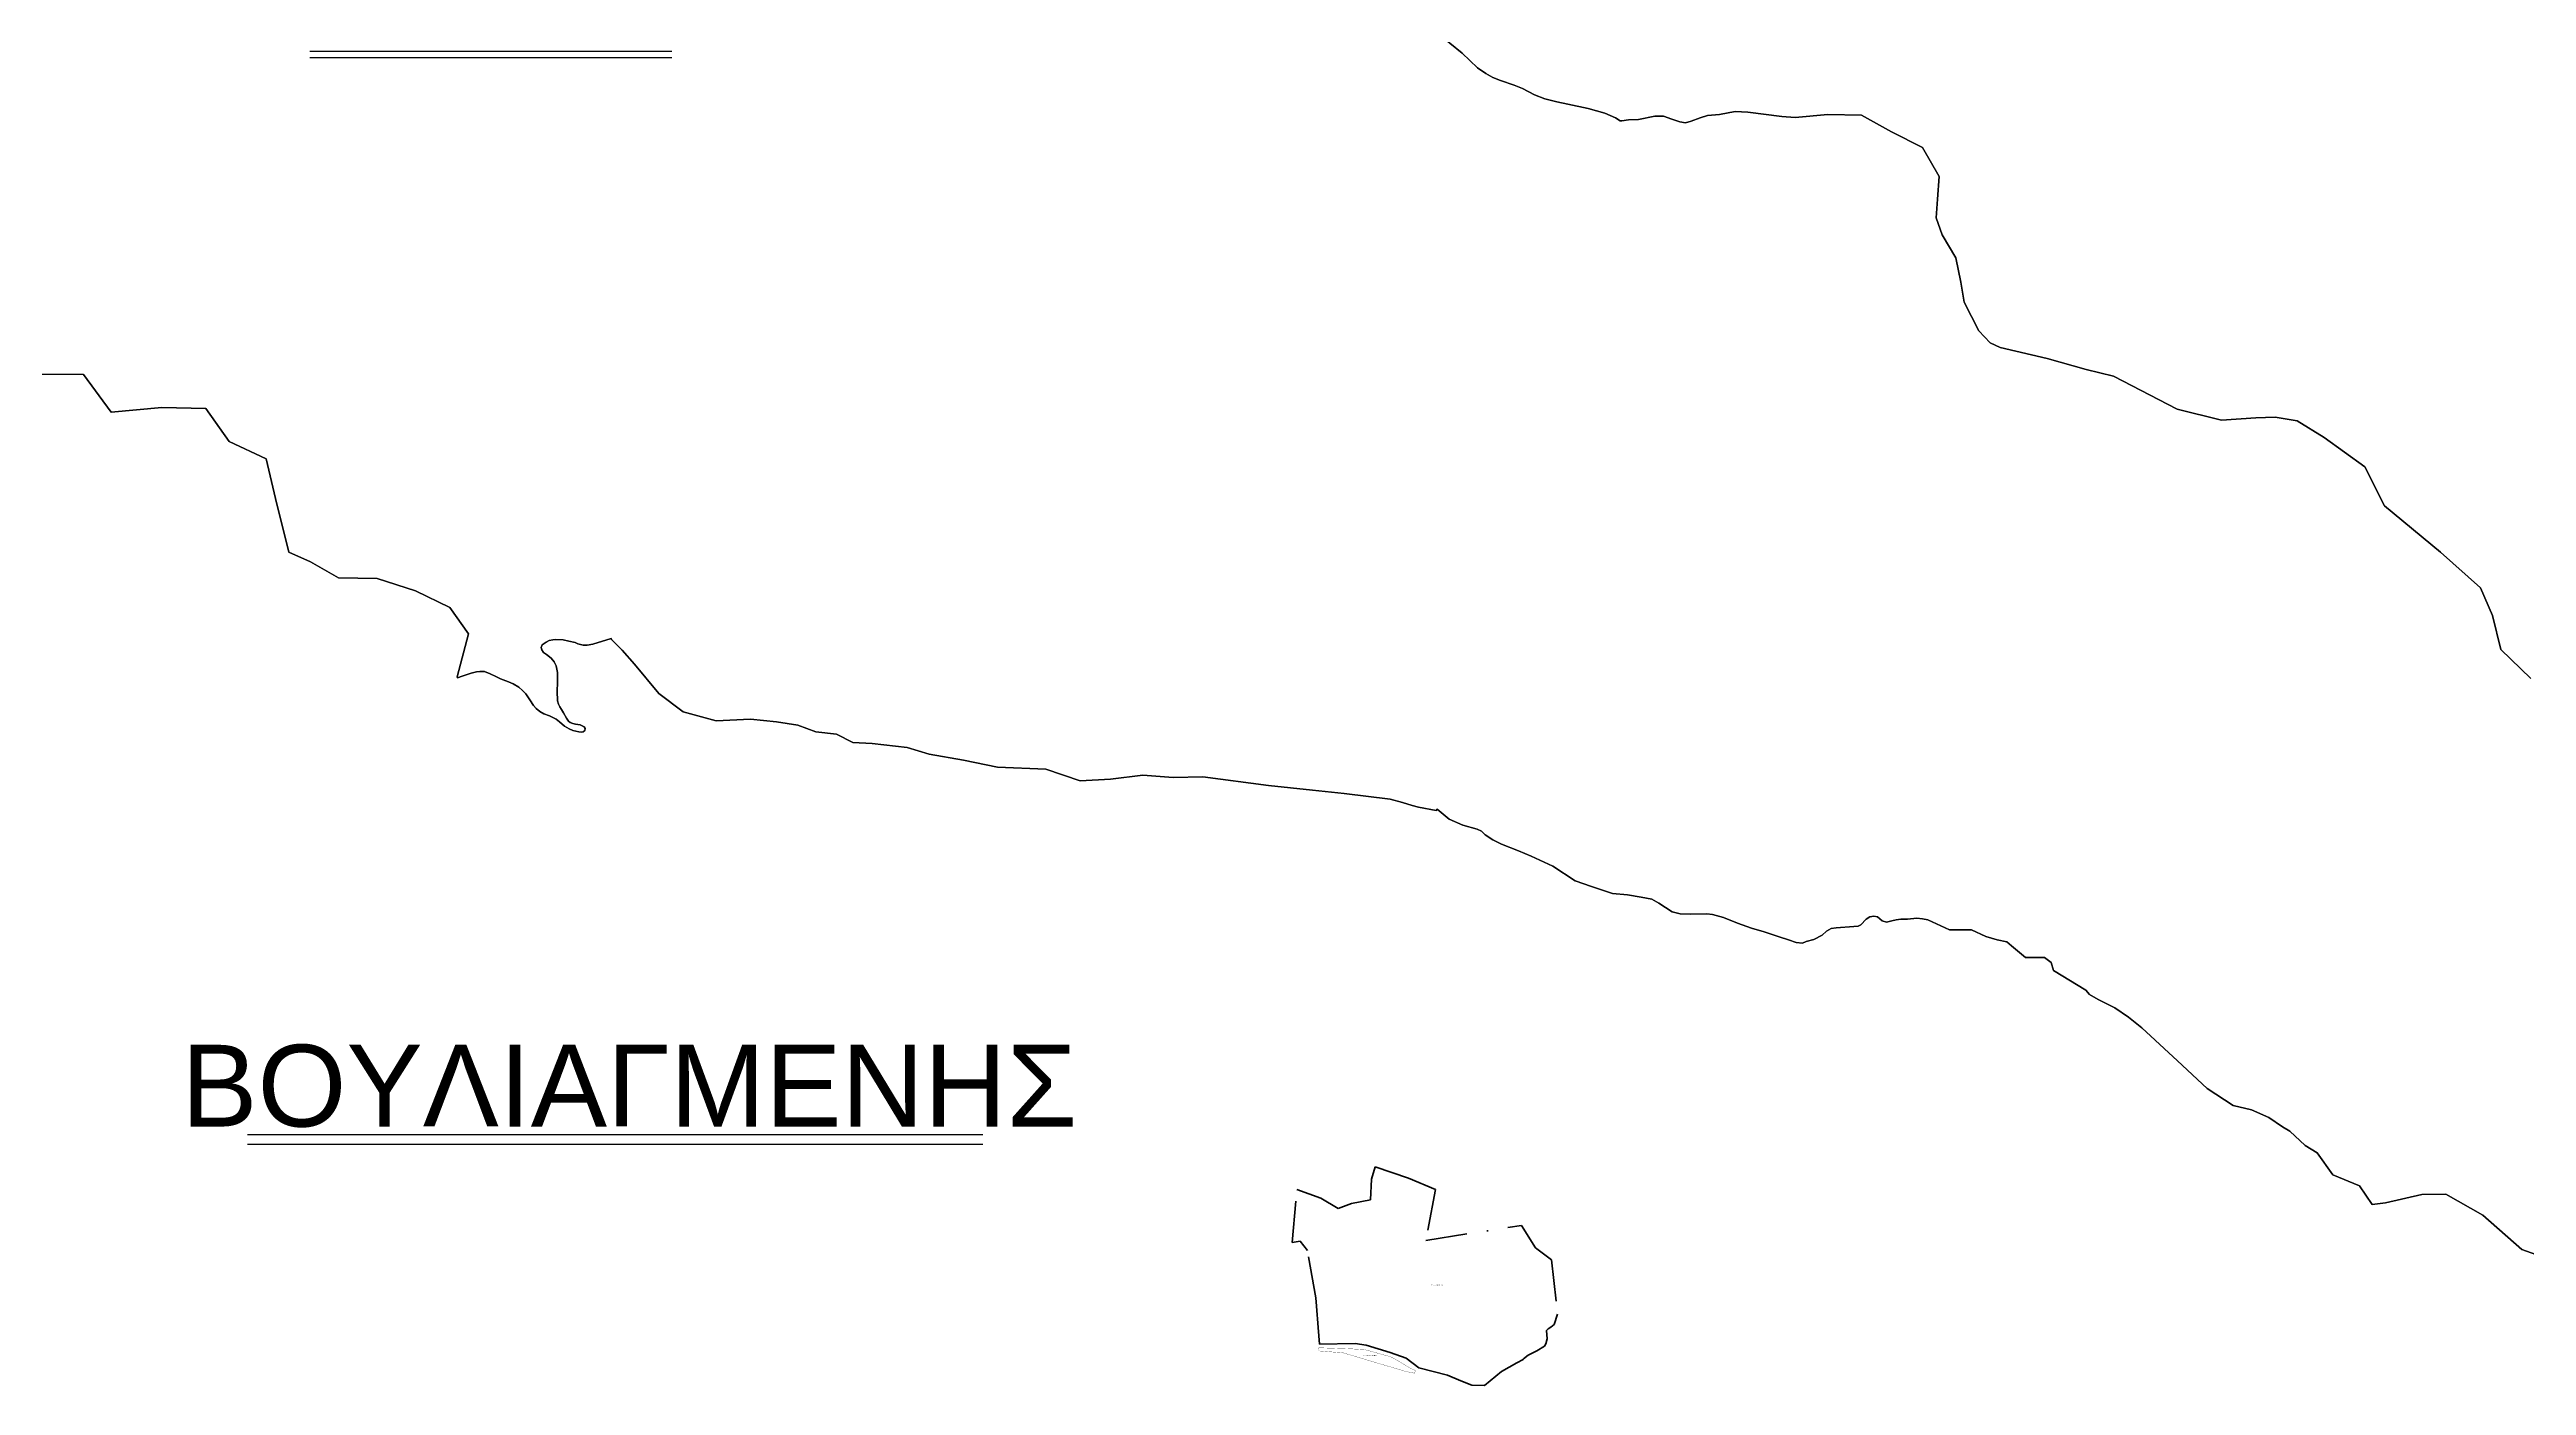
# Model space of a CAD drawing. Header units: metres. Extents: x 245125 to 394351, y 270578 to 4233311.
# Drawn here: x 289793 to 292819, y 4189444 to 4191077 of the extents above; entities that cross this region are included whole.
import ezdxf
from ezdxf.enums import TextEntityAlignment as Align
from ezdxf.lldxf.tags import DXFTag

# ---------------------------------------------------------------- set-up
doc = ezdxf.new("R2010")
doc.units = ezdxf.units.M
doc.linetypes.add('DASHDOT', pattern=[25.4, 12.7, -6.35, 0, -6.35])
for name, color, linetype in [('4495-(228-329)', 103, 'Continuous'), ('ASTOTA', 7, 'Continuous'), ('topo2017', 2, 'Continuous'), ('ΗΛΕΙΑ_Ονομασία ΟΤΑ_ΟΚΧΕ', 6, 'Continuous')]:
    doc.layers.add(name, color=color, linetype=linetype)
doc.styles.add('ARIAL', font='arial.ttf')
doc.styles.get("Standard").update_dxf_attribs({"font": 'arial.ttf'})
tags = doc.linetypes.add('HIDDEN', pattern=[0.375, 0.25, -0.125]).pattern_tags.tags
tags[6:7] = [DXFTag(74, 4), DXFTag(75, 0), DXFTag(340, '0'), DXFTag(46, 1.0), DXFTag(50, 0.0), DXFTag(44, 0.0), DXFTag(45, 0.0)]
tags[4:5] = [DXFTag(74, 4), DXFTag(75, 0), DXFTag(340, '0'), DXFTag(46, 1.0), DXFTag(50, 0.0), DXFTag(44, 0.0), DXFTag(45, 0.0)]

msp = doc.modelspace()

# ---------------------------------------------------------------- linework, layer by layer
at = {"layer": '4495-(228-329)', "color": 103}
for p, q in [((290110.7, 4191075.2), (290553, 4191075.2)), ((290110.7, 4191067.8), (290553, 4191067.8)), ((290034.6, 4189751), (290933.3, 4189751)), ((290034.6, 4189739.2), (290933.3, 4189739.2))]:
    msp.add_line(p, q, dxfattribs=at)
at = {"layer": 'ASTOTA', "color": 253, "linetype": 'HIDDEN', "ltscale": 300}
for points in [[(291488.7, 4191097.3), (291518.8, 4191072.7), (291537.7, 4191055), (291547.9, 4191048), (291556.2, 4191043.3), (291565.6, 4191039.3), (291582.3, 4191033.8), (291592.8, 4191029.6), (291607.2, 4191022), (291619.9, 4191016.9), (291634.7, 4191013.4), (291648.2, 4191010.7), (291673, 4191005.4), (291693.3, 4190999.5), (291706.4, 4190993.7), (291712.1, 4190990.1), (291714, 4190990.3), (291722, 4190991.2), (291734.5, 4190991.8), (291754.4, 4190995.7), (291765, 4190995.9), (291775.2, 4190992.1), (291785, 4190988.8), (291791.9, 4190987.9), (291798.7, 4190989.6), (291809.6, 4190993.8), (291818.5, 4190996.8), (291833.4, 4190998.1), (291852.3, 4191001.6), (291867.8, 4191000.7), (291909.6, 4190995.3), (291925.9, 4190994.4), (291965.8, 4190998), (292007, 4190996.9), (292043.4, 4190976.7), (292081.5, 4190957.4), (292101.7, 4190922.2), (292099.7, 4190894.6), (292098.1, 4190871.7), (292105.4, 4190851), (292122, 4190822.8), (292128.3, 4190792.9), (292132.4, 4190768.3), (292150.1, 4190733.3), (292164.1, 4190718.8), (292176.2, 4190713), (292233.8, 4190699.6), (292281.5, 4190686.2), (292315, 4190677.9), (292392.8, 4190637.5), (292446.6, 4190624.4), (292488.6, 4190627), (292512.4, 4190628.1), (292539.3, 4190623.5), (292572.2, 4190603), (292622.1, 4190567.3), (292646.1, 4190519.3), (292714.5, 4190462.9), (292763.1, 4190419.3), (292778.1, 4190385.6), (292788, 4190343.9), (292824.9, 4190308.3)], [(292824.9, 4190308.3), (292788, 4190343.9), (292778.1, 4190385.6), (292763.1, 4190419.3), (292714.5, 4190462.9), (292646.1, 4190519.3), (292622.1, 4190567.3), (292572.2, 4190603), (292539.3, 4190623.5), (292512.4, 4190628.1), (292488.6, 4190627), (292446.6, 4190624.4), (292392.8, 4190637.5), (292315, 4190677.9), (292281.5, 4190686.2), (292233.8, 4190699.6), (292176.2, 4190713), (292164.1, 4190718.8), (292150.1, 4190733.3), (292132.4, 4190768.3), (292128.3, 4190792.9), (292122, 4190822.8), (292105.4, 4190851), (292098.1, 4190871.7), (292099.7, 4190894.6), (292101.7, 4190922.2), (292081.5, 4190957.4), (292043.4, 4190976.7), (292007, 4190996.9), (291965.8, 4190998), (291925.9, 4190994.4), (291909.6, 4190995.3), (291867.8, 4191000.7), (291852.3, 4191001.6), (291833.4, 4190998.1), (291818.5, 4190996.8), (291809.6, 4190993.8), (291798.7, 4190989.6), (291791.9, 4190987.9), (291785, 4190988.8), (291775.2, 4190992.1), (291765, 4190995.9), (291754.4, 4190995.7), (291734.5, 4190991.8), (291722, 4190991.2), (291714, 4190990.3), (291712.1, 4190990.1), (291706.4, 4190993.7), (291693.3, 4190999.5), (291673, 4191005.4), (291648.2, 4191010.7), (291634.7, 4191013.4), (291619.9, 4191016.9), (291607.2, 4191022), (291592.8, 4191029.6), (291582.3, 4191033.8), (291565.6, 4191039.3), (291556.2, 4191043.3), (291547.9, 4191048), (291537.7, 4191055), (291518.8, 4191072.7), (291488.7, 4191097.3)], [(291488.7, 4191097.3), (291518.8, 4191072.7), (291537.7, 4191055), (291547.9, 4191048), (291556.2, 4191043.3), (291565.6, 4191039.3), (291582.3, 4191033.8), (291592.8, 4191029.6), (291607.2, 4191022), (291619.9, 4191016.9), (291634.7, 4191013.4), (291648.2, 4191010.7), (291673, 4191005.4), (291693.3, 4190999.5), (291706.4, 4190993.7), (291712.1, 4190990.1), (291714, 4190990.3), (291722, 4190991.2), (291734.5, 4190991.8), (291754.4, 4190995.7), (291765, 4190995.9), (291775.2, 4190992.1), (291785, 4190988.8), (291791.9, 4190987.9), (291798.7, 4190989.6), (291809.6, 4190993.8), (291818.5, 4190996.8), (291833.4, 4190998.1), (291852.3, 4191001.6), (291867.8, 4191000.7), (291909.6, 4190995.3), (291925.9, 4190994.4), (291965.8, 4190998), (292007, 4190996.9), (292043.4, 4190976.7), (292081.5, 4190957.4), (292101.7, 4190922.2), (292099.7, 4190894.6), (292098.1, 4190871.7), (292105.4, 4190851), (292122, 4190822.8), (292128.3, 4190792.9), (292132.4, 4190768.3), (292150.1, 4190733.3), (292164.1, 4190718.8), (292176.2, 4190713), (292233.8, 4190699.6), (292281.5, 4190686.2), (292315, 4190677.9), (292392.8, 4190637.5), (292446.6, 4190624.4), (292488.6, 4190627), (292512.4, 4190628.1), (292539.3, 4190623.5), (292572.2, 4190603), (292622.1, 4190567.3), (292646.1, 4190519.3), (292714.5, 4190462.9), (292763.1, 4190419.3), (292778.1, 4190385.6), (292788, 4190343.9), (292824.9, 4190308.3)], [(292824.9, 4190308.3), (292788, 4190343.9), (292778.1, 4190385.6), (292763.1, 4190419.3), (292714.5, 4190462.9), (292646.1, 4190519.3), (292622.1, 4190567.3), (292572.2, 4190603), (292539.3, 4190623.5), (292512.4, 4190628.1), (292488.6, 4190627), (292446.6, 4190624.4), (292392.8, 4190637.5), (292315, 4190677.9), (292281.5, 4190686.2), (292233.8, 4190699.6), (292176.2, 4190713), (292164.1, 4190718.8), (292150.1, 4190733.3), (292132.4, 4190768.3), (292128.3, 4190792.9), (292122, 4190822.8), (292105.4, 4190851), (292098.1, 4190871.7), (292099.7, 4190894.6), (292101.7, 4190922.2), (292081.5, 4190957.4), (292043.4, 4190976.7), (292007, 4190996.9), (291965.8, 4190998), (291925.9, 4190994.4), (291909.6, 4190995.3), (291867.8, 4191000.7), (291852.3, 4191001.6), (291833.4, 4190998.1), (291818.5, 4190996.8), (291809.6, 4190993.8), (291798.7, 4190989.6), (291791.9, 4190987.9), (291785, 4190988.8), (291775.2, 4190992.1), (291765, 4190995.9), (291754.4, 4190995.7), (291734.5, 4190991.8), (291722, 4190991.2), (291714, 4190990.3), (291712.1, 4190990.1), (291706.4, 4190993.7), (291693.3, 4190999.5), (291673, 4191005.4), (291648.2, 4191010.7), (291634.7, 4191013.4), (291619.9, 4191016.9), (291607.2, 4191022), (291592.8, 4191029.6), (291582.3, 4191033.8), (291565.6, 4191039.3), (291556.2, 4191043.3), (291547.9, 4191048), (291537.7, 4191055), (291518.8, 4191072.7), (291488.7, 4191097.3)], [(292824.9, 4190308.3), (292788, 4190343.9), (292778.1, 4190385.6), (292763.1, 4190419.3), (292714.5, 4190462.9), (292646.1, 4190519.3), (292622.1, 4190567.3), (292572.2, 4190603), (292539.3, 4190623.5), (292512.4, 4190628.1), (292488.6, 4190627), (292446.6, 4190624.4), (292392.8, 4190637.5), (292315, 4190677.9), (292281.5, 4190686.2), (292233.8, 4190699.6), (292176.2, 4190713), (292164.1, 4190718.8), (292150.1, 4190733.3), (292132.4, 4190768.3), (292128.3, 4190792.9), (292122, 4190822.8), (292105.4, 4190851), (292098.1, 4190871.7), (292099.7, 4190894.6), (292101.7, 4190922.2), (292081.5, 4190957.4), (292043.4, 4190976.7), (292007, 4190996.9), (291965.8, 4190998), (291925.9, 4190994.4), (291909.6, 4190995.3), (291867.8, 4191000.7), (291852.3, 4191001.6), (291833.4, 4190998.1), (291818.5, 4190996.8), (291809.6, 4190993.8), (291798.7, 4190989.6), (291791.9, 4190987.9), (291785, 4190988.8), (291775.2, 4190992.1), (291765, 4190995.9), (291754.4, 4190995.7), (291734.5, 4190991.8), (291722, 4190991.2), (291714, 4190990.3), (291712.1, 4190990.1), (291706.4, 4190993.7), (291693.3, 4190999.5), (291673, 4191005.4), (291648.2, 4191010.7), (291634.7, 4191013.4), (291619.9, 4191016.9), (291607.2, 4191022), (291592.8, 4191029.6), (291582.3, 4191033.8), (291565.6, 4191039.3), (291556.2, 4191043.3), (291547.9, 4191048), (291537.7, 4191055), (291518.8, 4191072.7), (291488.7, 4191097.3)], [(289763.2, 4190680.6), (289834.4, 4190680), (289867.9, 4190633.9), (289930.1, 4190639.6), (289983.9, 4190638.5), (290012.1, 4190598.1), (290057.6, 4190577.1), (290068.7, 4190528.6), (290085.3, 4190463), (290111.7, 4190450.9), (290145.9, 4190431.6), (290193.2, 4190430.6), (290240.1, 4190415.7), (290281.7, 4190395.1), (290304.8, 4190363), (290290.7, 4190310.6), (290291.1, 4190309.3), (290297.1, 4190311.2), (290307.8, 4190314.9), (290314.6, 4190316.4), (290318.6, 4190317), (290324.4, 4190316.9), (290331.2, 4190314.3), (290338.2, 4190311), (290343.6, 4190308.1), (290353.6, 4190304.3), (290359.2, 4190302), (290366.1, 4190297.9), (290370.8, 4190293.9), (290374.7, 4190289.8), (290379.6, 4190282.4), (290383.9, 4190275.6), (290387.4, 4190271.6), (290391.8, 4190268.2), (290396.9, 4190265.3), (290403.5, 4190262.8), (290411.7, 4190258.7), (290415.8, 4190255.5), (290421.8, 4190250.2), (290427.5, 4190246.7), (290432.1, 4190244.9), (290439.4, 4190243.1), (290442.9, 4190242.8), (290444.8, 4190243.1), (290447, 4190245), (290447.1, 4190247.2), (290446.1, 4190249.5), (290441.2, 4190251.8), (290435.5, 4190252.5), (290432.1, 4190253.5), (290429.1, 4190254.5), (290427, 4190256.1), (290424.4, 4190259.9), (290420.9, 4190266.5), (290418.4, 4190270.6), (290416.4, 4190273.9), (290414.5, 4190277.1), (290413.6, 4190281), (290413.1, 4190292.9), (290413.6, 4190303.5), (290413.5, 4190315.8), (290412, 4190323.7), (290409.4, 4190328.8), (290405.5, 4190333.4), (290399.8, 4190337.6), (290396.2, 4190340.1), (290394.1, 4190343.3), (290393.6, 4190346.5), (290394.7, 4190349.7), (290399.4, 4190353), (290403.4, 4190354.9), (290407.6, 4190355.8), (290411.4, 4190356.1), (290420.3, 4190355.7), (290427.3, 4190354.2), (290435, 4190352.3), (290438.4, 4190350.7), (290444.6, 4190349.2), (290449.8, 4190349), (290456.5, 4190350.3), (290479.2, 4190357.3), (290479.6, 4190356.1), (290483.3, 4190352.2), (290492.5, 4190342.9), (290507.4, 4190326), (290537.3, 4190289.9), (290566.9, 4190267.7), (290607.4, 4190256.6), (290649.2, 4190258.6), (290681.1, 4190255.6), (290707.1, 4190251.4), (290729, 4190243.1), (290754.4, 4190240.2), (290774.3, 4190230.1), (290797.9, 4190228.8), (290840.7, 4190224.1), (290867.5, 4190215.9), (290909.7, 4190208.5), (290950.9, 4190200.2), (291010, 4190197.7), (291052.1, 4190183.4), (291089.1, 4190185.4), (291128.7, 4190190.3), (291165.6, 4190187.3), (291201.9, 4190188.3), (291282.3, 4190177.5), (291336.2, 4190172.1), (291374.9, 4190167.7), (291431.1, 4190161.1), (291445.8, 4190156.8), (291457.6, 4190153.3), (291465.4, 4190151), (291487, 4190147.2), (291488.3, 4190148.7), (291503.2, 4190136.6), (291519.6, 4190129.1), (291537.2, 4190124.4), (291542.6, 4190121.7), (291546.9, 4190117.3), (291556.4, 4190111), (291567.1, 4190105.7), (291587.6, 4190097.6), (291603.2, 4190091.4), (291629.6, 4190078.8), (291657, 4190060.9), (291677, 4190054), (291702.8, 4190045.7), (291720.9, 4190043.9), (291737.8, 4190041.2), (291750.5, 4190038.8), (291759.1, 4190033.7), (291775.5, 4190023), (291785.4, 4190020.8), (291797.5, 4190020.4), (291817.9, 4190020.7), (291824.7, 4190019.9), (291838.4, 4190016.1), (291855.3, 4190009.4), (291872.3, 4190003.1), (291887.9, 4189998.6), (291906.1, 4189992.7), (291917.5, 4189989.1), (291927.1, 4189985.7), (291934.6, 4189984.8), (291939.3, 4189986.9), (291948.7, 4189989.4), (291958.7, 4189994.7), (291964.2, 4189999.4), (291970, 4190002.9), (291976.1, 4190003.8), (291997.5, 4190005.2), (292002.8, 4190005.6), (292006.1, 4190007.3), (292012.6, 4190014.1), (292017.1, 4190017), (292021.8, 4190018), (292026.4, 4190017), (292029.1, 4190014.5), (292032.3, 4190012), (292037.3, 4190010.7), (292043.9, 4190012.3), (292049.4, 4190013.5), (292054.9, 4190014.1), (292062.9, 4190014.2), (292074.5, 4190015.3), (292081.6, 4190014.6), (292088.1, 4190013.4), (292114.6, 4190001.3), (292141.2, 4190001.3), (292159, 4189993), (292172.5, 4189988.9), (292184.3, 4189986.5), (292190.1, 4189981.6), (292207.2, 4189967.2), (292230.6, 4189967.2), (292238.5, 4189961.4), (292241.3, 4189951.6), (292281, 4189927.2), (292285.5, 4189922.3), (292296, 4189916), (292316.4, 4189905.6), (292333.1, 4189894.4), (292349.4, 4189881.2), (292393, 4189841.1), (292429.2, 4189807.3), (292461.1, 4189786.3), (292483.4, 4189781.3), (292504.7, 4189771.6), (292521.5, 4189760.2), (292530.1, 4189754.9), (292549.2, 4189737.6), (292563.6, 4189728.6), (292583, 4189701.7), (292615.6, 4189688), (292630.8, 4189665.3), (292647.1, 4189667.6), (292691.5, 4189677.4), (292721.1, 4189677.8), (292766.3, 4189652.4), (292813.7, 4189610.3), (292852.5, 4189596.7)], [(292852.5, 4189596.7), (292813.7, 4189610.3), (292766.3, 4189652.4), (292721.1, 4189677.8), (292691.5, 4189677.4), (292647.1, 4189667.6), (292630.8, 4189665.3), (292615.6, 4189688), (292583, 4189701.7), (292563.6, 4189728.6), (292549.2, 4189737.6), (292530.1, 4189754.9), (292521.5, 4189760.2), (292504.7, 4189771.6), (292483.4, 4189781.3), (292461.1, 4189786.3), (292429.2, 4189807.3), (292393, 4189841.1), (292349.4, 4189881.2), (292333.1, 4189894.4), (292316.4, 4189905.6), (292296, 4189916), (292285.5, 4189922.3), (292281, 4189927.2), (292241.3, 4189951.6), (292238.5, 4189961.4), (292230.6, 4189967.2), (292207.2, 4189967.2), (292190.1, 4189981.6), (292184.3, 4189986.5), (292172.5, 4189988.9), (292159, 4189993), (292141.2, 4190001.3), (292114.6, 4190001.3), (292088.1, 4190013.4), (292081.6, 4190014.6), (292074.5, 4190015.3), (292062.9, 4190014.2), (292054.9, 4190014.1), (292049.4, 4190013.5), (292043.9, 4190012.3), (292037.3, 4190010.7), (292032.3, 4190012), (292029.1, 4190014.5), (292026.4, 4190017), (292021.8, 4190018), (292017.1, 4190017), (292012.6, 4190014.1), (292006.1, 4190007.3), (292002.8, 4190005.6), (291997.5, 4190005.2), (291976.1, 4190003.8), (291970, 4190002.9), (291964.2, 4189999.4), (291958.7, 4189994.7), (291948.7, 4189989.4), (291939.3, 4189986.9), (291934.6, 4189984.8), (291927.1, 4189985.7), (291917.5, 4189989.1), (291906.1, 4189992.7), (291887.9, 4189998.6), (291872.3, 4190003.1), (291855.3, 4190009.4), (291838.4, 4190016.1), (291824.7, 4190019.9), (291817.9, 4190020.7), (291797.5, 4190020.4), (291785.4, 4190020.8), (291775.5, 4190023), (291759.1, 4190033.7), (291750.5, 4190038.8), (291737.8, 4190041.2), (291720.9, 4190043.9), (291702.8, 4190045.7), (291677, 4190054), (291657, 4190060.9), (291629.6, 4190078.8), (291603.2, 4190091.4), (291587.6, 4190097.6), (291567.1, 4190105.7), (291556.4, 4190111), (291546.9, 4190117.3), (291542.6, 4190121.7), (291537.2, 4190124.4), (291519.6, 4190129.1), (291503.2, 4190136.6), (291488.3, 4190148.7), (291487, 4190147.2), (291465.4, 4190151), (291457.6, 4190153.3), (291445.8, 4190156.8), (291431.1, 4190161.1), (291374.9, 4190167.7), (291336.2, 4190172.1), (291282.3, 4190177.5), (291201.9, 4190188.3), (291165.6, 4190187.3), (291128.7, 4190190.3), (291089.1, 4190185.4), (291052.1, 4190183.4), (291010, 4190197.7), (290950.9, 4190200.2), (290909.7, 4190208.5), (290867.5, 4190215.9), (290840.7, 4190224.1), (290797.9, 4190228.8), (290774.3, 4190230.1), (290754.4, 4190240.2), (290729, 4190243.1), (290707.1, 4190251.4), (290681.1, 4190255.6), (290649.2, 4190258.6), (290607.4, 4190256.6), (290566.9, 4190267.7), (290537.3, 4190289.9), (290507.4, 4190326), (290492.5, 4190342.9), (290483.3, 4190352.2), (290479.6, 4190356.1), (290479.2, 4190357.3), (290456.5, 4190350.3), (290449.8, 4190349), (290444.6, 4190349.2), (290438.4, 4190350.7), (290435, 4190352.3), (290427.3, 4190354.2), (290420.3, 4190355.7), (290411.4, 4190356.1), (290407.6, 4190355.8), (290403.4, 4190354.9), (290399.4, 4190353), (290394.7, 4190349.7), (290393.6, 4190346.5), (290394.1, 4190343.3), (290396.2, 4190340.1), (290399.8, 4190337.6), (290405.5, 4190333.4), (290409.4, 4190328.8), (290412, 4190323.7), (290413.5, 4190315.8), (290413.6, 4190303.5), (290413.1, 4190292.9), (290413.6, 4190281), (290414.5, 4190277.1), (290416.4, 4190273.9), (290418.4, 4190270.6), (290420.9, 4190266.5), (290424.4, 4190259.9), (290427, 4190256.1), (290429.1, 4190254.5), (290432.1, 4190253.5), (290435.5, 4190252.5), (290441.2, 4190251.8), (290446.1, 4190249.5), (290447.1, 4190247.2), (290447, 4190245), (290444.8, 4190243.1), (290442.9, 4190242.8), (290439.4, 4190243.1), (290432.1, 4190244.9), (290427.5, 4190246.7), (290421.8, 4190250.2), (290415.8, 4190255.5), (290411.7, 4190258.7), (290403.5, 4190262.8), (290396.9, 4190265.3), (290391.8, 4190268.2), (290387.4, 4190271.6), (290383.9, 4190275.6), (290379.6, 4190282.4), (290374.7, 4190289.8), (290370.8, 4190293.9), (290366.1, 4190297.9), (290359.2, 4190302), (290353.6, 4190304.3), (290343.6, 4190308.1), (290338.2, 4190311), (290331.2, 4190314.3), (290324.4, 4190316.9), (290318.6, 4190317), (290314.6, 4190316.4), (290307.8, 4190314.9), (290297.1, 4190311.2), (290291.1, 4190309.3), (290290.7, 4190310.6), (290304.8, 4190363), (290281.7, 4190395.1), (290240.1, 4190415.7), (290193.2, 4190430.6), (290145.9, 4190431.6), (290111.7, 4190450.9), (290085.3, 4190463), (290068.7, 4190528.6), (290057.6, 4190577.1), (290012.1, 4190598.1), (289983.9, 4190638.5), (289930.1, 4190639.6), (289867.9, 4190633.9), (289834.4, 4190680), (289763.2, 4190680.6)], [(292852.5, 4189596.7), (292813.7, 4189610.3), (292766.3, 4189652.4), (292721.1, 4189677.8), (292691.5, 4189677.4), (292647.1, 4189667.6), (292630.8, 4189665.3), (292615.6, 4189688), (292583, 4189701.7), (292563.6, 4189728.6), (292549.2, 4189737.6), (292530.1, 4189754.9), (292521.5, 4189760.2), (292504.7, 4189771.6), (292483.4, 4189781.3), (292461.1, 4189786.3), (292429.2, 4189807.3), (292393, 4189841.1), (292349.4, 4189881.2), (292333.1, 4189894.4), (292316.4, 4189905.6), (292296, 4189916), (292285.5, 4189922.3), (292281, 4189927.2), (292241.3, 4189951.6), (292238.5, 4189961.4), (292230.6, 4189967.2), (292207.2, 4189967.2), (292190.1, 4189981.6), (292184.3, 4189986.5), (292172.5, 4189988.9), (292159, 4189993), (292141.2, 4190001.3), (292114.6, 4190001.3), (292088.1, 4190013.4), (292081.6, 4190014.6), (292074.5, 4190015.3), (292062.9, 4190014.2), (292054.9, 4190014.1), (292049.4, 4190013.5), (292043.9, 4190012.3), (292037.3, 4190010.7), (292032.3, 4190012), (292029.1, 4190014.5), (292026.4, 4190017), (292021.8, 4190018), (292017.1, 4190017), (292012.6, 4190014.1), (292006.1, 4190007.3), (292002.8, 4190005.6), (291997.5, 4190005.2), (291976.1, 4190003.8), (291970, 4190002.9), (291964.2, 4189999.4), (291958.7, 4189994.7), (291948.7, 4189989.4), (291939.3, 4189986.9), (291934.6, 4189984.8), (291927.1, 4189985.7), (291917.5, 4189989.1), (291906.1, 4189992.7), (291887.9, 4189998.6), (291872.3, 4190003.1), (291855.3, 4190009.4), (291838.4, 4190016.1), (291824.7, 4190019.9), (291817.9, 4190020.7), (291797.5, 4190020.4), (291785.4, 4190020.8), (291775.5, 4190023), (291759.1, 4190033.7), (291750.5, 4190038.8), (291737.8, 4190041.2), (291720.9, 4190043.9), (291702.8, 4190045.7), (291677, 4190054), (291657, 4190060.9), (291629.6, 4190078.8), (291603.2, 4190091.4), (291587.6, 4190097.6), (291567.1, 4190105.7), (291556.4, 4190111), (291546.9, 4190117.3), (291542.6, 4190121.7), (291537.2, 4190124.4), (291519.6, 4190129.1), (291503.2, 4190136.6), (291488.3, 4190148.7), (291487, 4190147.2), (291465.4, 4190151), (291457.6, 4190153.3), (291445.8, 4190156.8), (291431.1, 4190161.1), (291374.9, 4190167.7), (291336.2, 4190172.1), (291282.3, 4190177.5), (291201.9, 4190188.3), (291165.6, 4190187.3), (291128.7, 4190190.3), (291089.1, 4190185.4), (291052.1, 4190183.4), (291010, 4190197.7), (290950.9, 4190200.2), (290909.7, 4190208.5), (290867.5, 4190215.9), (290840.7, 4190224.1), (290797.9, 4190228.8), (290774.3, 4190230.1), (290754.4, 4190240.2), (290729, 4190243.1), (290707.1, 4190251.4), (290681.1, 4190255.6), (290649.2, 4190258.6), (290607.4, 4190256.6), (290566.9, 4190267.7), (290537.3, 4190289.9), (290507.4, 4190326), (290492.5, 4190342.9), (290483.3, 4190352.2), (290479.6, 4190356.1), (290479.2, 4190357.3), (290456.5, 4190350.3), (290449.8, 4190349), (290444.6, 4190349.2), (290438.4, 4190350.7), (290435, 4190352.3), (290427.3, 4190354.2), (290420.3, 4190355.7), (290411.4, 4190356.1), (290407.6, 4190355.8), (290403.4, 4190354.9), (290399.4, 4190353), (290394.7, 4190349.7), (290393.6, 4190346.5), (290394.1, 4190343.3), (290396.2, 4190340.1), (290399.8, 4190337.6), (290405.5, 4190333.4), (290409.4, 4190328.8), (290412, 4190323.7), (290413.5, 4190315.8), (290413.6, 4190303.5), (290413.1, 4190292.9), (290413.6, 4190281), (290414.5, 4190277.1), (290416.4, 4190273.9), (290418.4, 4190270.6), (290420.9, 4190266.5), (290424.4, 4190259.9), (290427, 4190256.1), (290429.1, 4190254.5), (290432.1, 4190253.5), (290435.5, 4190252.5), (290441.2, 4190251.8), (290446.1, 4190249.5), (290447.1, 4190247.2), (290447, 4190245), (290444.8, 4190243.1), (290442.9, 4190242.8), (290439.4, 4190243.1), (290432.1, 4190244.9), (290427.5, 4190246.7), (290421.8, 4190250.2), (290415.8, 4190255.5), (290411.7, 4190258.7), (290403.5, 4190262.8), (290396.9, 4190265.3), (290391.8, 4190268.2), (290387.4, 4190271.6), (290383.9, 4190275.6), (290379.6, 4190282.4), (290374.7, 4190289.8), (290370.8, 4190293.9), (290366.1, 4190297.9), (290359.2, 4190302), (290353.6, 4190304.3), (290343.6, 4190308.1), (290338.2, 4190311), (290331.2, 4190314.3), (290324.4, 4190316.9), (290318.6, 4190317), (290314.6, 4190316.4), (290307.8, 4190314.9), (290297.1, 4190311.2), (290291.1, 4190309.3), (290290.7, 4190310.6), (290304.8, 4190363), (290281.7, 4190395.1), (290240.1, 4190415.7), (290193.2, 4190430.6), (290145.9, 4190431.6), (290111.7, 4190450.9), (290085.3, 4190463), (290068.7, 4190528.6), (290057.6, 4190577.1), (290012.1, 4190598.1), (289983.9, 4190638.5), (289930.1, 4190639.6), (289867.9, 4190633.9), (289834.4, 4190680), (289763.2, 4190680.6)], [(289763.2, 4190680.6), (289834.4, 4190680), (289867.9, 4190633.9), (289930.1, 4190639.6), (289983.9, 4190638.5), (290012.1, 4190598.1), (290057.6, 4190577.1), (290068.7, 4190528.6), (290085.3, 4190463), (290111.7, 4190450.9), (290145.9, 4190431.6), (290193.2, 4190430.6), (290240.1, 4190415.7), (290281.7, 4190395.1), (290304.8, 4190363), (290290.7, 4190310.6), (290291.1, 4190309.3), (290297.1, 4190311.2), (290307.8, 4190314.9), (290314.6, 4190316.4), (290318.6, 4190317), (290324.4, 4190316.9), (290331.2, 4190314.3), (290338.2, 4190311), (290343.6, 4190308.1), (290353.6, 4190304.3), (290359.2, 4190302), (290366.1, 4190297.9), (290370.8, 4190293.9), (290374.7, 4190289.8), (290379.6, 4190282.4), (290383.9, 4190275.6), (290387.4, 4190271.6), (290391.8, 4190268.2), (290396.9, 4190265.3), (290403.5, 4190262.8), (290411.7, 4190258.7), (290415.8, 4190255.5), (290421.8, 4190250.2), (290427.5, 4190246.7), (290432.1, 4190244.9), (290439.4, 4190243.1), (290442.9, 4190242.8), (290444.8, 4190243.1), (290447, 4190245), (290447.1, 4190247.2), (290446.1, 4190249.5), (290441.2, 4190251.8), (290435.5, 4190252.5), (290432.1, 4190253.5), (290429.1, 4190254.5), (290427, 4190256.1), (290424.4, 4190259.9), (290420.9, 4190266.5), (290418.4, 4190270.6), (290416.4, 4190273.9), (290414.5, 4190277.1), (290413.6, 4190281), (290413.1, 4190292.9), (290413.6, 4190303.5), (290413.5, 4190315.8), (290412, 4190323.7), (290409.4, 4190328.8), (290405.5, 4190333.4), (290399.8, 4190337.6), (290396.2, 4190340.1), (290394.1, 4190343.3), (290393.6, 4190346.5), (290394.7, 4190349.7), (290399.4, 4190353), (290403.4, 4190354.9), (290407.6, 4190355.8), (290411.4, 4190356.1), (290420.3, 4190355.7), (290427.3, 4190354.2), (290435, 4190352.3), (290438.4, 4190350.7), (290444.6, 4190349.2), (290449.8, 4190349), (290456.5, 4190350.3), (290479.2, 4190357.3), (290479.6, 4190356.1), (290483.3, 4190352.2), (290492.5, 4190342.9), (290507.4, 4190326), (290537.3, 4190289.9), (290566.9, 4190267.7), (290607.4, 4190256.6), (290649.2, 4190258.6), (290681.1, 4190255.6), (290707.1, 4190251.4), (290729, 4190243.1), (290754.4, 4190240.2), (290774.3, 4190230.1), (290797.9, 4190228.8), (290840.7, 4190224.1), (290867.5, 4190215.9), (290909.7, 4190208.5), (290950.9, 4190200.2), (291010, 4190197.7), (291052.1, 4190183.4), (291089.1, 4190185.4), (291128.7, 4190190.3), (291165.6, 4190187.3), (291201.9, 4190188.3), (291282.3, 4190177.5), (291336.2, 4190172.1), (291374.9, 4190167.7), (291431.1, 4190161.1), (291445.8, 4190156.8), (291457.6, 4190153.3), (291465.4, 4190151), (291487, 4190147.2), (291488.3, 4190148.7), (291503.2, 4190136.6), (291519.6, 4190129.1), (291537.2, 4190124.4), (291542.6, 4190121.7), (291546.9, 4190117.3), (291556.4, 4190111), (291567.1, 4190105.7), (291587.6, 4190097.6), (291603.2, 4190091.4), (291629.6, 4190078.8), (291657, 4190060.9), (291677, 4190054), (291702.8, 4190045.7), (291720.9, 4190043.9), (291737.8, 4190041.2), (291750.5, 4190038.8), (291759.1, 4190033.7), (291775.5, 4190023), (291785.4, 4190020.8), (291797.5, 4190020.4), (291817.9, 4190020.7), (291824.7, 4190019.9), (291838.4, 4190016.1), (291855.3, 4190009.4), (291872.3, 4190003.1), (291887.9, 4189998.6), (291906.1, 4189992.7), (291917.5, 4189989.1), (291927.1, 4189985.7), (291934.6, 4189984.8), (291939.3, 4189986.9), (291948.7, 4189989.4), (291958.7, 4189994.7), (291964.2, 4189999.4), (291970, 4190002.9), (291976.1, 4190003.8), (291997.5, 4190005.2), (292002.8, 4190005.6), (292006.1, 4190007.3), (292012.6, 4190014.1), (292017.1, 4190017), (292021.8, 4190018), (292026.4, 4190017), (292029.1, 4190014.5), (292032.3, 4190012), (292037.3, 4190010.7), (292043.9, 4190012.3), (292049.4, 4190013.5), (292054.9, 4190014.1), (292062.9, 4190014.2), (292074.5, 4190015.3), (292081.6, 4190014.6), (292088.1, 4190013.4), (292114.6, 4190001.3), (292141.2, 4190001.3), (292159, 4189993), (292172.5, 4189988.9), (292184.3, 4189986.5), (292190.1, 4189981.6), (292207.2, 4189967.2), (292230.6, 4189967.2), (292238.5, 4189961.4), (292241.3, 4189951.6), (292281, 4189927.2), (292285.5, 4189922.3), (292296, 4189916), (292316.4, 4189905.6), (292333.1, 4189894.4), (292349.4, 4189881.2), (292393, 4189841.1), (292429.2, 4189807.3), (292461.1, 4189786.3), (292483.4, 4189781.3), (292504.7, 4189771.6), (292521.5, 4189760.2), (292530.1, 4189754.9), (292549.2, 4189737.6), (292563.6, 4189728.6), (292583, 4189701.7), (292615.6, 4189688), (292630.8, 4189665.3), (292647.1, 4189667.6), (292691.5, 4189677.4), (292721.1, 4189677.8), (292766.3, 4189652.4), (292813.7, 4189610.3), (292852.5, 4189596.7)]]:
    msp.add_lwpolyline(points, dxfattribs=at)
at = {"layer": 'topo2017', "color": 2, "linetype": 'DASHDOT', "lineweight": 70, "ltscale": 4}
msp.add_lwpolyline([(291412.6, 4189711.3), (291453.5, 4189697.5), (291486.2, 4189683.9), (291474.4, 4189621.5), (291591.3, 4189639.8), (291608.7, 4189612.4), (291628.1, 4189597.6), (291628.1, 4189597.6), (291628.1, 4189597.6), (291635.5, 4189531.4), (291635.5, 4189531.4), (291631.4, 4189518.7), (291631.4, 4189518.7), (291627.1, 4189515.4), (291624.1, 4189513.2), (291621.8, 4189511.4), (291622.7, 4189501), (291621.1, 4189495), (291619.7, 4189492.1), (291610.1, 4189486.4), (291599.5, 4189481), (291593.7, 4189476.6), (291593.5, 4189475.9), (291585.6, 4189471.7), (291567, 4189461.3), (291546.3, 4189444.1), (291530.9, 4189444.3), (291517.4, 4189449.8), (291500.9, 4189456.9), (291483.5, 4189461.3), (291465.8, 4189465.7), (291450.4, 4189477.6), (291430.8, 4189484.6), (291401.6, 4189493.6), (291388, 4189495.5), (291344.4, 4189494.7), (291342.8, 4189515.2), (291340.7, 4189540.9), (291339.9, 4189551.3), (291329.8, 4189609.3), (291320.8, 4189620.7), (291311, 4189619), (291316.9, 4189683.6), (291346.1, 4189673.1), (291367.3, 4189660.3), (291383.7, 4189666.5), (291406.8, 4189671), (291408.3, 4189696.5)], close=True, dxfattribs=at)
at = {"layer": 'topo2017', "color": 2, "const_width": 0.3}
msp.add_lwpolyline([(291343.7, 4189490.2), (291381.6, 4189489), (291400.3, 4189487.9), (291427.8, 4189480.2), (291433.2, 4189478.5), (291457.3, 4189464.3), (291460, 4189463.4), (291461.9, 4189462.1), (291460.6, 4189459.1), (291449.1, 4189461.5), (291373.5, 4189484), (291343.5, 4189486.4)], close=True, dxfattribs=at)

# ---------------------------------------------------------------- texts
at = {"layer": 'topo2017', "color": 2, "char_height": 1, "width": 17.175, "attachment_point": 1}
for insert in [(291479.8, 4189567.4), (291398, 4189481.2)]:
    msp.add_mtext('ΞΥΔΙΑ ΒΟΥΛΙΑΓΜΕΝΗ-17', dxfattribs=dict(at, insert=insert))
at = {"layer": 'ΗΛΕΙΑ_Ονομασία ΟΤΑ_ΟΚΧΕ', "color": 253, "style": 'ARIAL'}
msp.add_text('ΒΟΥΛΙΑΓΜΕΝΗΣ', height=100, dxfattribs=at).set_placement((290501.1, 4189810.7), align=Align.MIDDLE)

doc.saveas('drawing.dxf')
